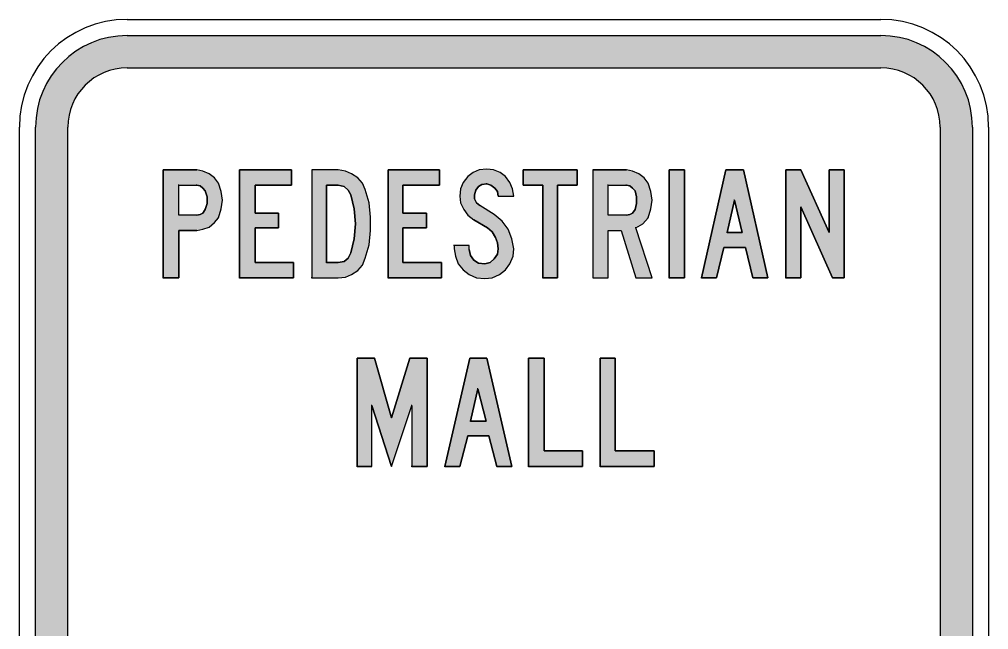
# Model space of a CAD drawing. Extents: x 175 to 265, y 152 to 265.
# Drawn here: x 175 to 265, y 208.6 to 265.3 of the extents above; entities that cross this region are included whole.
import ezdxf

# ---------------------------------------------------------------- set-up
doc = ezdxf.new("R2010")
doc.units = 0
doc.header["$MEASUREMENT"] = 0
doc.linetypes.add('CENTERX2', pattern=[101.6, 63.5, -12.7, 12.7, -12.7])
doc.layers.get('0').update_dxf_attribs({"linetype": 'CONTINUOUS'})
doc.layers.add('L35', color=3, linetype='CONTINUOUS')
doc.layers.add('TBLK25', color=1, linetype='CONTINUOUS')

msp = doc.modelspace()

# ---------------------------------------------------------------- hatches: boundary and pattern name
at = {"layer": 'TBLK25', "linetype": 'CENTERX2'}
h = msp.add_hatch(color=256, dxfattribs=at)
edge = h.paths.add_edge_path(flags=16)
edge.add_line((179.533, 169.256), (179.533, 255.256))
edge.add_arc((185.033, 255.256), 5.5, 90, 180, ccw=False)
edge.add_line((185.033, 260.756), (255.033, 260.756))
edge.add_arc((255.033, 255.256), 5.5, 0, 90, ccw=False)
edge.add_line((260.533, 255.256), (260.533, 169.256))
edge.add_arc((255.033, 169.256), 5.5, -90, 0, ccw=False)
edge.add_line((255.033, 163.756), (185.033, 163.756))
edge.add_arc((185.033, 169.256), 5.5, 180, 270, ccw=False)
edge = h.paths.add_edge_path()
edge.add_line((176.533, 169.256), (176.533, 255.256))
edge.add_arc((185.033, 255.256), 8.5, 90, 180, ccw=False)
edge.add_line((185.033, 263.756), (255.033, 263.756))
edge.add_arc((255.033, 255.256), 8.5, 0, 90, ccw=False)
edge.add_line((263.533, 255.256), (263.533, 169.256))
edge.add_arc((255.033, 169.256), 8.5, -90, 0, ccw=False)
edge.add_line((255.033, 160.756), (185.033, 160.756))
edge.add_arc((185.033, 169.256), 8.5, 180, 270, ccw=False)
h = msp.add_hatch(color=256, dxfattribs=at)
h.paths.add_polyline_path([(193.149, 246.403), (193.525, 246.842), (193.776, 247.658), (193.901, 248.473), (193.776, 249.289), (193.525, 250.041), (193.149, 250.543), (192.647, 250.919), (192.082, 251.17), (191.518, 251.296), (191.455, 251.296), (188.382, 251.296), (188.382, 241.26), (189.824, 241.26), (189.824, 245.651), (191.518, 245.651), (192.082, 245.776), (192.647, 245.964)])
h.paths.add_polyline_path([(189.824, 247.093), (189.824, 249.853), (191.518, 249.853), (191.831, 249.79), (192.082, 249.602), (192.271, 249.351), (192.459, 248.787), (192.459, 248.16), (192.271, 247.595), (192.082, 247.281), (191.831, 247.156), (191.518, 247.093)], flags=16)
h = msp.add_hatch(color=256, dxfattribs=at)
h.paths.add_polyline_path([(199.107, 247.281), (196.912, 247.281), (196.912, 249.853), (200.299, 249.853), (200.299, 251.296), (195.469, 251.296), (195.469, 241.26), (200.487, 241.26), (200.487, 242.703), (196.912, 242.703), (196.912, 245.902), (199.107, 245.902)])
h.paths.add_polyline_path([(207.638, 245.651), (207.638, 246.905), (207.513, 248.222), (207.136, 249.477), (206.885, 250.041), (206.446, 250.543), (205.882, 250.919), (205.317, 251.17), (204.627, 251.296), (202.181, 251.296), (202.181, 241.26), (204.627, 241.26), (205.317, 241.323), (205.882, 241.574), (206.446, 241.95), (206.885, 242.452), (207.136, 243.079), (207.513, 244.333)])
h.paths.add_polyline_path([(203.561, 249.853), (204.627, 249.853), (205.192, 249.728), (205.568, 249.414), (205.819, 248.975), (206.133, 247.658), (206.258, 246.278), (206.133, 244.898), (205.819, 243.581), (205.568, 243.079), (205.192, 242.765), (204.627, 242.703), (203.561, 242.703)], flags=16)
h.paths.add_polyline_path([(212.844, 247.281), (210.649, 247.281), (210.649, 249.853), (214.036, 249.853), (214.036, 251.296), (209.269, 251.296), (209.269, 241.26), (214.224, 241.26), (214.224, 242.703), (210.649, 242.703), (210.649, 245.902), (212.844, 245.902)])
h.paths.add_polyline_path([(219.869, 246.529), (219.116, 247.156), (217.799, 247.971), (217.486, 248.222), (217.297, 248.599), (217.297, 248.975), (217.423, 249.414), (217.674, 249.728), (217.987, 249.916), (218.427, 249.979), (218.803, 249.853), (219.179, 249.602), (219.43, 249.289), (219.493, 248.85), (220.936, 248.85), (220.81, 249.54), (220.559, 250.104), (220.183, 250.669), (219.681, 251.045), (219.054, 251.296), (218.427, 251.359), (217.737, 251.296), (217.172, 251.045), (216.67, 250.669), (216.231, 250.104), (215.98, 249.54), (215.918, 248.85), (215.98, 248.222), (216.294, 247.595), (216.67, 247.093), (217.235, 246.654), (218.489, 245.902), (218.928, 245.525), (219.242, 245.023), (219.43, 244.522), (219.493, 243.957), (219.43, 243.455), (219.116, 243.016), (218.74, 242.703), (218.238, 242.577), (217.674, 242.64), (217.235, 242.891), (216.921, 243.33), (216.796, 243.894), (216.796, 244.271), (215.416, 244.271), (215.416, 243.957), (215.541, 243.267), (215.792, 242.577), (216.231, 242.013), (216.796, 241.574), (217.486, 241.26), (218.238, 241.197), (218.928, 241.26), (219.618, 241.574), (220.183, 242.013), (220.559, 242.577), (220.873, 243.267), (220.936, 243.957), (220.747, 244.898), (220.434, 245.776)])
h.paths.add_polyline_path([(225.013, 249.853), (226.832, 249.853), (226.832, 251.296), (221.814, 251.296), (221.814, 249.853), (223.633, 249.853), (223.633, 241.26), (225.013, 241.26)])
h.paths.add_polyline_path([(232.916, 246.278), (233.418, 246.842), (233.669, 247.658), (233.794, 248.473), (233.669, 249.289), (233.418, 250.041), (233.041, 250.543), (232.539, 250.919), (231.975, 251.17), (231.41, 251.296), (231.348, 251.296), (228.274, 251.296), (228.274, 241.26), (229.717, 241.26), (229.717, 245.651), (230.909, 245.651), (232.289, 241.26), (233.794, 241.26), (232.289, 245.902)])
h.paths.add_polyline_path([(229.717, 247.093), (229.717, 249.853), (231.41, 249.853), (231.724, 249.79), (231.975, 249.602), (232.226, 249.351), (232.351, 248.787), (232.351, 248.16), (232.226, 247.595), (231.975, 247.281), (231.724, 247.156), (231.41, 247.093)], flags=16)
h.paths.add_polyline_path([(236.805, 251.296), (235.362, 251.296), (235.362, 241.26), (236.805, 241.26)])
h.paths.add_polyline_path([(242.262, 251.296), (240.631, 251.296), (238.373, 241.26), (239.753, 241.26), (240.443, 244.083), (242.45, 244.083), (243.14, 241.26), (244.52, 241.26)])
h.paths.add_polyline_path([(240.756, 245.462), (241.446, 248.473), (242.136, 245.462), (242.074, 245.462)], flags=16)
h.paths.add_polyline_path([(247.593, 247.846), (250.541, 241.26), (251.608, 241.26), (251.608, 251.296), (250.228, 251.296), (250.228, 245.462), (247.593, 251.296), (246.213, 251.296), (246.213, 241.26), (247.593, 241.26)])
h = msp.add_hatch(color=256, dxfattribs=at)
h.paths.add_polyline_path([(211.464, 229.405), (211.464, 223.76), (212.907, 223.76), (212.907, 233.796), (211.276, 233.796), (209.582, 228.276), (208.014, 233.796), (206.383, 233.796), (206.383, 223.76), (207.763, 223.76), (207.763, 229.405), (209.582, 223.76)])
h.paths.add_polyline_path([(218.427, 233.796), (216.858, 233.796), (214.538, 223.76), (215.918, 223.76), (216.67, 226.582), (218.615, 226.582), (219.367, 223.76), (220.747, 223.76)])
h.paths.add_polyline_path([(216.921, 227.962), (217.611, 230.973), (218.364, 227.962), (218.301, 227.962)], flags=16)
h.paths.add_polyline_path([(223.758, 233.796), (222.315, 233.796), (222.315, 223.76), (227.333, 223.76), (227.333, 225.203), (223.758, 225.203)])
h.paths.add_polyline_path([(230.344, 233.796), (228.964, 233.796), (228.964, 223.76), (233.982, 223.76), (233.982, 225.203), (230.344, 225.203)])

# ---------------------------------------------------------------- linework, layer by layer
at = {"color": 3}
for p, q in [((188.382, 241.26), (188.382, 251.296)), ((188.382, 251.296), (191.518, 251.296)), ((191.518, 251.296), (191.455, 251.296)), ((191.518, 251.296), (191.455, 251.296)), ((192.082, 251.17), (191.518, 251.296)), ((192.647, 250.919), (192.082, 251.17)), ((195.469, 241.26), (195.469, 251.296)), ((195.469, 251.296), (200.299, 251.296)), ((200.299, 251.296), (200.299, 249.853)), ((204.627, 251.296), (202.181, 251.296)), ((202.181, 251.296), (202.181, 241.26)), ((205.317, 251.17), (204.627, 251.296)), ((205.882, 250.919), (205.317, 251.17)), ((209.269, 241.26), (209.269, 251.296)), ((209.269, 251.296), (214.036, 251.296)), ((214.036, 251.296), (214.036, 249.853)), ((217.737, 251.296), (217.172, 251.045)), ((218.427, 251.359), (217.737, 251.296)), ((219.054, 251.296), (218.427, 251.359)), ((219.681, 251.045), (219.054, 251.296)), ((221.814, 249.853), (221.814, 251.296)), ((221.814, 251.296), (226.832, 251.296)), ((226.832, 251.296), (226.832, 249.853)), ((228.274, 251.296), (228.274, 241.26)), ((228.274, 251.296), (231.41, 251.296)), ((231.41, 251.296), (231.348, 251.296)), ((231.41, 251.296), (231.348, 251.296)), ((231.975, 251.17), (231.41, 251.296)), ((232.539, 250.919), (231.975, 251.17)), ((235.362, 241.26), (235.362, 251.296)), ((235.362, 251.296), (236.805, 251.296)), ((236.805, 251.296), (236.805, 241.26)), ((238.373, 241.26), (240.631, 251.296)), ((240.631, 251.296), (242.262, 251.296)), ((242.262, 251.296), (244.52, 241.26)), ((246.213, 241.26), (246.213, 251.296)), ((246.213, 251.296), (247.593, 251.296)), ((247.593, 251.296), (250.228, 245.462)), ((250.228, 245.462), (250.228, 251.296)), ((250.228, 251.296), (251.608, 251.296)), ((251.608, 251.296), (251.608, 241.26)), ((193.149, 250.543), (192.647, 250.919)), ((193.525, 250.041), (193.149, 250.543)), ((206.446, 250.543), (205.882, 250.919)), ((206.885, 250.041), (206.446, 250.543)), ((216.67, 250.669), (216.231, 250.104)), ((217.172, 251.045), (216.67, 250.669)), ((220.183, 250.669), (219.681, 251.045)), ((220.559, 250.104), (220.183, 250.669)), ((233.041, 250.543), (232.539, 250.919)), ((233.418, 250.041), (233.041, 250.543)), ((189.824, 249.853), (189.762, 249.853)), ((189.824, 249.853), (191.518, 249.853)), ((189.824, 247.093), (189.824, 249.853)), ((191.518, 249.853), (191.455, 249.853)), ((191.518, 249.853), (191.455, 249.853)), ((191.831, 249.79), (191.518, 249.853)), ((192.082, 249.602), (191.831, 249.79)), ((192.271, 249.351), (192.082, 249.602)), ((192.271, 249.351), (192.208, 249.351)), ((192.459, 248.787), (192.271, 249.351)), ((193.525, 250.041), (193.462, 250.041)), ((193.776, 249.289), (193.525, 250.041)), ((200.299, 249.853), (196.912, 249.853)), ((196.912, 249.853), (196.912, 247.281)), ((204.627, 249.853), (203.561, 249.853)), ((203.561, 249.853), (203.561, 242.703)), ((205.192, 249.728), (204.627, 249.853)), ((205.568, 249.414), (205.192, 249.728)), ((205.819, 248.975), (205.568, 249.414)), ((207.136, 249.477), (206.885, 250.041)), ((207.513, 248.222), (207.136, 249.477)), ((214.036, 249.853), (210.649, 249.853)), ((210.649, 249.853), (210.649, 247.281)), ((215.98, 249.54), (215.918, 248.85)), ((216.231, 250.104), (215.98, 249.54)), ((217.423, 249.414), (217.297, 248.975)), ((217.674, 249.728), (217.423, 249.414)), ((217.987, 249.916), (217.674, 249.728)), ((218.427, 249.979), (217.987, 249.916)), ((218.427, 249.979), (218.364, 249.979)), ((218.803, 249.853), (218.427, 249.979)), ((219.179, 249.602), (218.803, 249.853)), ((219.43, 249.289), (219.179, 249.602)), ((220.81, 249.54), (220.559, 250.104)), ((220.936, 248.85), (220.81, 249.54)), ((223.633, 249.853), (221.814, 249.853)), ((223.633, 241.26), (223.633, 249.853)), ((226.832, 249.853), (225.013, 249.853)), ((225.013, 249.853), (225.013, 241.26)), ((229.717, 249.853), (229.654, 249.853)), ((229.717, 249.853), (231.41, 249.853)), ((229.717, 247.093), (229.717, 249.853)), ((231.41, 249.853), (231.348, 249.853)), ((231.41, 249.853), (231.348, 249.853)), ((231.724, 249.79), (231.41, 249.853)), ((231.975, 249.602), (231.724, 249.79)), ((232.226, 249.351), (231.975, 249.602)), ((232.226, 249.351), (232.163, 249.351)), ((232.351, 248.787), (232.226, 249.351)), ((233.418, 250.041), (233.355, 250.041)), ((233.669, 249.289), (233.418, 250.041)), ((192.459, 248.16), (192.459, 248.787)), ((193.901, 248.473), (193.776, 249.289)), ((193.776, 247.658), (193.901, 248.473)), ((206.133, 247.658), (205.819, 248.975)), ((215.918, 248.85), (215.98, 248.222)), ((217.297, 248.975), (217.297, 248.599)), ((217.297, 248.599), (217.486, 248.222)), ((219.493, 248.85), (219.43, 249.289)), ((219.493, 248.85), (220.936, 248.85)), ((232.351, 248.16), (232.351, 248.787)), ((233.794, 248.473), (233.669, 249.289)), ((233.669, 247.658), (233.794, 248.473)), ((241.446, 248.473), (240.756, 245.462)), ((241.446, 248.473), (241.384, 248.473)), ((242.136, 245.462), (241.446, 248.473)), ((192.082, 247.281), (192.271, 247.595)), ((192.271, 247.595), (192.208, 247.595)), ((192.271, 247.595), (192.459, 248.16)), ((193.525, 246.842), (193.776, 247.658)), ((206.258, 246.278), (206.133, 247.658)), ((207.638, 246.905), (207.513, 248.222)), ((215.98, 248.222), (216.294, 247.595)), ((216.294, 247.595), (216.67, 247.093)), ((217.486, 248.222), (217.799, 247.971)), ((217.799, 247.971), (217.737, 247.971)), ((217.799, 247.971), (217.737, 247.971)), ((219.116, 247.156), (217.799, 247.971)), ((231.975, 247.281), (232.226, 247.595)), ((232.226, 247.595), (232.163, 247.595)), ((232.226, 247.595), (232.351, 248.16)), ((233.418, 246.842), (233.669, 247.658)), ((250.541, 241.26), (247.593, 247.846)), ((247.593, 247.846), (247.593, 241.26)), ((191.518, 247.093), (189.824, 247.093)), ((191.518, 247.093), (191.831, 247.156)), ((191.831, 247.156), (192.082, 247.281)), ((193.149, 246.403), (193.525, 246.842)), ((193.525, 246.842), (193.462, 246.842)), ((196.912, 247.281), (199.107, 247.281)), ((199.107, 247.281), (199.107, 245.902)), ((207.638, 245.651), (207.638, 246.905)), ((210.649, 247.281), (212.844, 247.281)), ((212.844, 247.281), (212.844, 245.902)), ((216.67, 247.093), (217.235, 246.654)), ((217.235, 246.654), (217.172, 246.654)), ((217.235, 246.654), (217.172, 246.654)), ((218.489, 245.902), (217.235, 246.654)), ((219.869, 246.529), (219.116, 247.156)), ((231.41, 247.093), (229.717, 247.093)), ((231.41, 247.093), (231.724, 247.156)), ((231.724, 247.156), (231.975, 247.281)), ((232.916, 246.278), (233.418, 246.842)), ((233.418, 246.842), (233.355, 246.842)), ((191.518, 245.651), (192.082, 245.776)), ((192.082, 245.776), (192.647, 245.964)), ((192.647, 245.964), (193.149, 246.403)), ((199.107, 245.902), (196.912, 245.902)), ((196.912, 245.902), (196.912, 242.703)), ((206.133, 244.898), (206.258, 246.278)), ((212.844, 245.902), (210.649, 245.902)), ((210.649, 245.902), (210.649, 242.703)), ((218.489, 245.902), (218.427, 245.902)), ((218.928, 245.525), (218.489, 245.902)), ((220.434, 245.776), (219.869, 246.529)), ((220.747, 244.898), (220.434, 245.776)), ((232.289, 245.902), (232.226, 245.902)), ((232.289, 245.902), (232.916, 246.278)), ((233.794, 241.26), (232.289, 245.902)), ((191.518, 245.651), (189.824, 245.651)), ((189.824, 245.651), (189.824, 241.26)), ((205.819, 243.581), (206.133, 244.898)), ((207.513, 244.333), (207.638, 245.651)), ((219.242, 245.023), (218.928, 245.525)), ((219.43, 244.522), (219.242, 245.023)), ((220.936, 243.957), (220.747, 244.898)), ((229.717, 241.26), (229.717, 245.651)), ((229.717, 245.651), (230.909, 245.651)), ((230.909, 245.651), (232.289, 241.26)), ((240.756, 245.462), (240.694, 245.462)), ((240.756, 245.462), (242.136, 245.462)), ((242.136, 245.462), (242.074, 245.462)), ((207.136, 243.079), (207.513, 244.333)), ((215.416, 244.271), (215.353, 244.271)), ((215.416, 244.271), (215.416, 243.957)), ((216.796, 244.271), (215.416, 244.271)), ((215.416, 243.957), (215.541, 243.267)), ((216.796, 243.894), (216.796, 244.271)), ((219.493, 243.957), (219.43, 244.522)), ((219.43, 243.455), (219.493, 243.957)), ((219.493, 243.957), (219.43, 243.957)), ((220.873, 243.267), (220.936, 243.957)), ((240.443, 244.083), (239.753, 241.26)), ((242.45, 244.083), (240.443, 244.083)), ((243.14, 241.26), (242.45, 244.083)), ((205.192, 242.765), (205.568, 243.079)), ((205.568, 243.079), (205.819, 243.581)), ((206.885, 242.452), (207.136, 243.079)), ((215.541, 243.267), (215.792, 242.577)), ((216.796, 243.894), (216.921, 243.33)), ((216.921, 243.33), (217.235, 242.891)), ((218.74, 242.703), (219.116, 243.016)), ((219.116, 243.016), (219.43, 243.455)), ((220.559, 242.577), (220.873, 243.267)), ((196.912, 242.703), (200.487, 242.703)), ((200.487, 242.703), (200.487, 241.26)), ((203.561, 242.703), (203.498, 242.703)), ((203.561, 242.703), (204.627, 242.703)), ((204.627, 242.703), (205.192, 242.765)), ((206.446, 241.95), (206.885, 242.452)), ((210.649, 242.703), (214.224, 242.703)), ((214.224, 242.703), (214.224, 241.26)), ((215.792, 242.577), (216.231, 242.013)), ((217.235, 242.891), (217.674, 242.64)), ((217.674, 242.64), (218.238, 242.577)), ((218.238, 242.577), (218.176, 242.577)), ((218.238, 242.577), (218.74, 242.703)), ((220.183, 242.013), (220.559, 242.577)), ((188.382, 241.26), (188.319, 241.26)), ((189.824, 241.26), (188.382, 241.26)), ((195.469, 241.26), (195.407, 241.26)), ((200.487, 241.26), (195.469, 241.26)), ((202.181, 241.26), (202.118, 241.26)), ((202.181, 241.26), (204.627, 241.26)), ((204.627, 241.26), (205.317, 241.323)), ((205.317, 241.323), (205.882, 241.574)), ((205.882, 241.574), (206.446, 241.95)), ((209.269, 241.26), (209.206, 241.26)), ((214.224, 241.26), (209.269, 241.26)), ((216.231, 242.013), (216.796, 241.574)), ((216.796, 241.574), (217.486, 241.26)), ((217.486, 241.26), (218.238, 241.197)), ((218.238, 241.197), (218.928, 241.26)), ((218.928, 241.26), (219.618, 241.574)), ((219.618, 241.574), (220.183, 242.013)), ((223.633, 241.26), (223.57, 241.26)), ((225.013, 241.26), (223.633, 241.26)), ((228.274, 241.26), (229.717, 241.26)), ((232.289, 241.26), (233.794, 241.26)), ((235.362, 241.26), (235.299, 241.26)), ((236.805, 241.26), (235.362, 241.26)), ((238.373, 241.26), (238.31, 241.26)), ((239.753, 241.26), (238.373, 241.26)), ((244.52, 241.26), (243.14, 241.26)), ((246.213, 241.26), (246.151, 241.26)), ((247.593, 241.26), (246.213, 241.26)), ((251.608, 241.26), (250.541, 241.26)), ((206.383, 223.76), (206.383, 233.796)), ((206.383, 233.796), (208.014, 233.796)), ((208.014, 233.796), (209.582, 228.276)), ((209.582, 228.276), (211.276, 233.796)), ((211.276, 233.796), (212.907, 233.796)), ((212.907, 233.796), (212.907, 223.76)), ((214.538, 223.76), (216.858, 233.796)), ((216.858, 233.796), (218.427, 233.796)), ((218.427, 233.796), (220.747, 223.76)), ((222.315, 223.76), (222.315, 233.796)), ((222.315, 233.796), (223.758, 233.796)), ((223.758, 233.796), (223.758, 225.203)), ((228.964, 223.76), (228.964, 233.796)), ((228.964, 233.796), (230.344, 233.796)), ((230.344, 233.796), (230.344, 225.203)), ((217.611, 230.973), (216.921, 227.962)), ((217.611, 230.973), (217.548, 230.973)), ((218.364, 227.962), (217.611, 230.973)), ((207.763, 229.405), (207.701, 229.405)), ((207.763, 229.405), (207.701, 229.405)), ((209.582, 223.76), (207.763, 229.405)), ((207.763, 223.76), (207.763, 229.405)), ((209.582, 223.76), (211.464, 229.405)), ((211.464, 229.405), (211.401, 229.405)), ((211.464, 229.405), (211.464, 223.76)), ((216.921, 227.962), (216.858, 227.962)), ((216.921, 227.962), (218.364, 227.962)), ((218.364, 227.962), (218.301, 227.962)), ((216.67, 226.582), (215.918, 223.76)), ((218.615, 226.582), (216.67, 226.582)), ((219.367, 223.76), (218.615, 226.582)), ((223.758, 225.203), (227.333, 225.203)), ((227.333, 225.203), (227.333, 223.76)), ((230.344, 225.203), (233.982, 225.203)), ((233.982, 225.203), (233.982, 223.76)), ((206.383, 223.76), (206.321, 223.76)), ((207.763, 223.76), (206.383, 223.76)), ((211.464, 223.76), (211.401, 223.76)), ((211.464, 223.76), (211.401, 223.76)), ((212.907, 223.76), (211.464, 223.76)), ((214.538, 223.76), (214.475, 223.76)), ((215.918, 223.76), (214.538, 223.76)), ((220.747, 223.76), (219.367, 223.76)), ((222.315, 223.76), (222.253, 223.76)), ((227.333, 223.76), (222.315, 223.76)), ((228.964, 223.76), (228.901, 223.76)), ((233.982, 223.76), (228.964, 223.76))]:
    msp.add_line(p, q, dxfattribs=at)
at = {"layer": 'L35'}
for p, q in [((185.033, 265.256), (255.033, 265.256)), ((185.033, 263.756), (255.033, 263.756)), ((185.033, 260.756), (255.033, 260.756)), ((175.033, 169.256), (175.033, 255.256)), ((176.533, 169.256), (176.533, 255.256)), ((179.533, 169.256), (179.533, 255.256)), ((260.533, 255.256), (260.533, 169.256)), ((263.533, 255.256), (263.533, 169.256)), ((265.033, 255.256), (265.033, 169.256))]:
    msp.add_line(p, q, dxfattribs=at)
for centre, radius, start, end in [((185.033, 255.256), 10, 90, 180), ((255.033, 255.256), 10, 0, 90), ((185.033, 255.256), 8.5, 90, 180), ((255.033, 255.256), 8.5, 0, 90), ((185.033, 255.256), 5.5, 90, 180), ((255.033, 255.256), 5.5, 0, 90)]:
    msp.add_arc(centre, radius, start, end, dxfattribs=at)
at = {"layer": 'TBLK25', "linetype": 'CENTERX2'}
for points in [[(193.149, 246.403), (193.525, 246.842), (193.776, 247.658), (193.901, 248.473), (193.776, 249.289), (193.525, 250.041), (193.149, 250.543), (192.647, 250.919), (192.082, 251.17), (191.518, 251.296), (191.455, 251.296), (188.382, 251.296), (188.382, 241.26), (189.824, 241.26), (189.824, 245.651), (191.518, 245.651), (192.082, 245.776), (192.647, 245.964)], [(199.107, 247.281), (196.912, 247.281), (196.912, 249.853), (200.299, 249.853), (200.299, 251.296), (195.469, 251.296), (195.469, 241.26), (200.487, 241.26), (200.487, 242.703), (196.912, 242.703), (196.912, 245.902), (199.107, 245.902)], [(207.638, 245.651), (207.638, 246.905), (207.513, 248.222), (207.136, 249.477), (206.885, 250.041), (206.446, 250.543), (205.882, 250.919), (205.317, 251.17), (204.627, 251.296), (202.181, 251.296), (202.181, 241.26), (204.627, 241.26), (205.317, 241.323), (205.882, 241.574), (206.446, 241.95), (206.885, 242.452), (207.136, 243.079), (207.513, 244.333)], [(212.844, 247.281), (210.649, 247.281), (210.649, 249.853), (214.036, 249.853), (214.036, 251.296), (209.269, 251.296), (209.269, 241.26), (214.224, 241.26), (214.224, 242.703), (210.649, 242.703), (210.649, 245.902), (212.844, 245.902)], [(219.869, 246.529), (219.116, 247.156), (217.799, 247.971), (217.486, 248.222), (217.297, 248.599), (217.297, 248.975), (217.423, 249.414), (217.674, 249.728), (217.987, 249.916), (218.427, 249.979), (218.803, 249.853), (219.179, 249.602), (219.43, 249.289), (219.493, 248.85), (220.936, 248.85), (220.81, 249.54), (220.559, 250.104), (220.183, 250.669), (219.681, 251.045), (219.054, 251.296), (218.427, 251.359), (217.737, 251.296), (217.172, 251.045), (216.67, 250.669), (216.231, 250.104), (215.98, 249.54), (215.918, 248.85), (215.98, 248.222), (216.294, 247.595), (216.67, 247.093), (217.235, 246.654), (218.489, 245.902), (218.928, 245.525), (219.242, 245.023), (219.43, 244.522), (219.493, 243.957), (219.43, 243.455), (219.116, 243.016), (218.74, 242.703), (218.238, 242.577), (217.674, 242.64), (217.235, 242.891), (216.921, 243.33), (216.796, 243.894), (216.796, 244.271), (215.416, 244.271), (215.416, 243.957), (215.541, 243.267), (215.792, 242.577), (216.231, 242.013), (216.796, 241.574), (217.486, 241.26), (218.238, 241.197), (218.928, 241.26), (219.618, 241.574), (220.183, 242.013), (220.559, 242.577), (220.873, 243.267), (220.936, 243.957), (220.747, 244.898), (220.434, 245.776)], [(225.013, 249.853), (226.832, 249.853), (226.832, 251.296), (221.814, 251.296), (221.814, 249.853), (223.633, 249.853), (223.633, 241.26), (225.013, 241.26)], [(232.916, 246.278), (233.418, 246.842), (233.669, 247.658), (233.794, 248.473), (233.669, 249.289), (233.418, 250.041), (233.041, 250.543), (232.539, 250.919), (231.975, 251.17), (231.41, 251.296), (231.348, 251.296), (228.274, 251.296), (228.274, 241.26), (229.717, 241.26), (229.717, 245.651), (230.909, 245.651), (232.289, 241.26), (233.794, 241.26), (232.289, 245.902)], [(236.805, 251.296), (235.362, 251.296), (235.362, 241.26), (236.805, 241.26)], [(242.262, 251.296), (240.631, 251.296), (238.373, 241.26), (239.753, 241.26), (240.443, 244.083), (242.45, 244.083), (243.14, 241.26), (244.52, 241.26)], [(247.593, 247.846), (250.541, 241.26), (251.608, 241.26), (251.608, 251.296), (250.228, 251.296), (250.228, 245.462), (247.593, 251.296), (246.213, 251.296), (246.213, 241.26), (247.593, 241.26)], [(189.824, 247.093), (189.824, 249.853), (191.518, 249.853), (191.831, 249.79), (192.082, 249.602), (192.271, 249.351), (192.459, 248.787), (192.459, 248.16), (192.271, 247.595), (192.082, 247.281), (191.831, 247.156), (191.518, 247.093)], [(203.561, 249.853), (204.627, 249.853), (205.192, 249.728), (205.568, 249.414), (205.819, 248.975), (206.133, 247.658), (206.258, 246.278), (206.133, 244.898), (205.819, 243.581), (205.568, 243.079), (205.192, 242.765), (204.627, 242.703), (203.561, 242.703)], [(229.717, 247.093), (229.717, 249.853), (231.41, 249.853), (231.724, 249.79), (231.975, 249.602), (232.226, 249.351), (232.351, 248.787), (232.351, 248.16), (232.226, 247.595), (231.975, 247.281), (231.724, 247.156), (231.41, 247.093)], [(240.756, 245.462), (241.446, 248.473), (242.136, 245.462), (242.074, 245.462)], [(211.464, 229.405), (211.464, 223.76), (212.907, 223.76), (212.907, 233.796), (211.276, 233.796), (209.582, 228.276), (208.014, 233.796), (206.383, 233.796), (206.383, 223.76), (207.763, 223.76), (207.763, 229.405), (209.582, 223.76)], [(218.427, 233.796), (216.858, 233.796), (214.538, 223.76), (215.918, 223.76), (216.67, 226.582), (218.615, 226.582), (219.367, 223.76), (220.747, 223.76)], [(223.758, 233.796), (222.315, 233.796), (222.315, 223.76), (227.333, 223.76), (227.333, 225.203), (223.758, 225.203)], [(230.344, 233.796), (228.964, 233.796), (228.964, 223.76), (233.982, 223.76), (233.982, 225.203), (230.344, 225.203)], [(216.921, 227.962), (217.611, 230.973), (218.364, 227.962), (218.301, 227.962)]]:
    msp.add_lwpolyline(points, close=True, dxfattribs=at)

doc.saveas('drawing.dxf')
